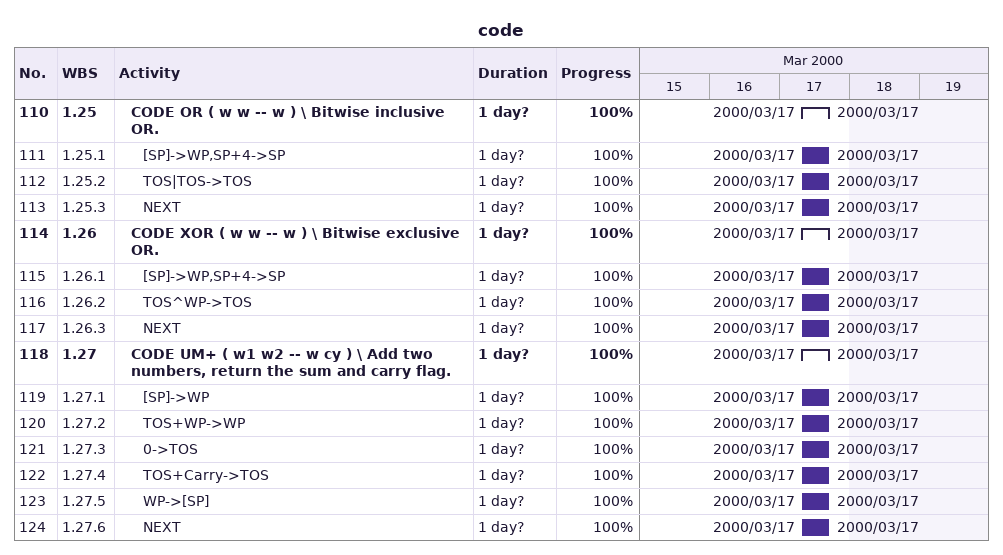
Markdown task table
code

| ID | WBS | Task | Duration | Start | Finish | % complete |
|---|---|---|---|---|---|---|
| 110 | 1.25 | **CODE OR ( w w -- w ) \ Bitwise inclusive OR.** | 1d? | 2000-03-17 | 2000-03-17 | 100 |
| 111 | 1.25.1 | [SP]->WP,SP+4->SP | 1d? | 2000-03-17 | 2000-03-17 | 100 |
| 112 | 1.25.2 | TOS\|TOS->TOS | 1d? | 2000-03-17 | 2000-03-17 | 100 |
| 113 | 1.25.3 | NEXT | 1d? | 2000-03-17 | 2000-03-17 | 100 |
| 114 | 1.26 | **CODE XOR ( w w -- w ) \ Bitwise exclusive OR.** | 1d? | 2000-03-17 | 2000-03-17 | 100 |
| 115 | 1.26.1 | [SP]->WP,SP+4->SP | 1d? | 2000-03-17 | 2000-03-17 | 100 |
| 116 | 1.26.2 | TOS^WP->TOS | 1d? | 2000-03-17 | 2000-03-17 | 100 |
| 117 | 1.26.3 | NEXT | 1d? | 2000-03-17 | 2000-03-17 | 100 |
| 118 | 1.27 | **CODE UM+ ( w1 w2 -- w cy ) \ Add two numbers, return the sum and carry flag.** | 1d? | 2000-03-17 | 2000-03-17 | 100 |
| 119 | 1.27.1 | [SP]->WP | 1d? | 2000-03-17 | 2000-03-17 | 100 |
| 120 | 1.27.2 | TOS+WP->WP | 1d? | 2000-03-17 | 2000-03-17 | 100 |
| 121 | 1.27.3 | 0->TOS | 1d? | 2000-03-17 | 2000-03-17 | 100 |
| 122 | 1.27.4 | TOS+Carry->TOS | 1d? | 2000-03-17 | 2000-03-17 | 100 |
| 123 | 1.27.5 | WP->[SP] | 1d? | 2000-03-17 | 2000-03-17 | 100 |
| 124 | 1.27.6 | NEXT | 1d? | 2000-03-17 | 2000-03-17 | 100 |
